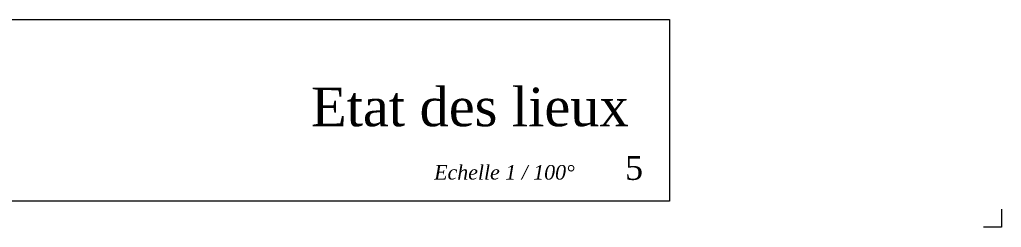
# Model space of a CAD drawing. Header units: millimetres. Extents: x -17502 to -16646, y 1856 to 2034.
# Drawn here: x -17231.21 to -17221.05, y 1855.92 to 1858.07 of the extents above; entities that cross this region are included whole.
import ezdxf

# ---------------------------------------------------------------- set-up
doc = ezdxf.new("R2010")
doc.units = ezdxf.units.MM
doc.layers.get('0').update_dxf_attribs({"lineweight": 9})
doc.layers.get('Defpoints').update_dxf_attribs({"lineweight": 9})
doc.styles.get("Standard").update_dxf_attribs({"font": 'times.ttf'})

msp = doc.modelspace()

# ---------------------------------------------------------------- linework, layer by layer
at = {"lineweight": 9}
msp.add_lwpolyline([(-17259.61, 1858.074), (-17224.482, 1858.074), (-17224.482, 1856.197), (-17259.61, 1856.197)], close=True, dxfattribs=at)
at = {"layer": 'Defpoints', "lineweight": 9}
msp.add_lwpolyline([(-17221.046, 1856.111), (-17221.046, 1855.925), (-17221.233, 1855.925)], dxfattribs=at)
msp.add_point((-17221.046, 1855.925), dxfattribs=at)
msp.add_point((-17221.046, 1855.925), dxfattribs=at)
msp.add_point((-17221.046, 1855.925), dxfattribs=at)

# ---------------------------------------------------------------- texts
at = {"lineweight": 9, "attachment_point": 1}
for s, insert, char_height, width in [('Etat des lieux', (-17228.194, 1857.371), 0.4, 21.0239), ('{\\fTimes New Roman|b0|i1|c0|p18;Echelle 1 / 100°}', (-17226.919, 1856.569), 0.15, 3.33828), ('5', (-17224.943, 1856.663), 0.247, 2.42095)]:
    msp.add_mtext(s, dxfattribs=dict(at, insert=insert, char_height=char_height, width=width))

doc.saveas('drawing.dxf')
